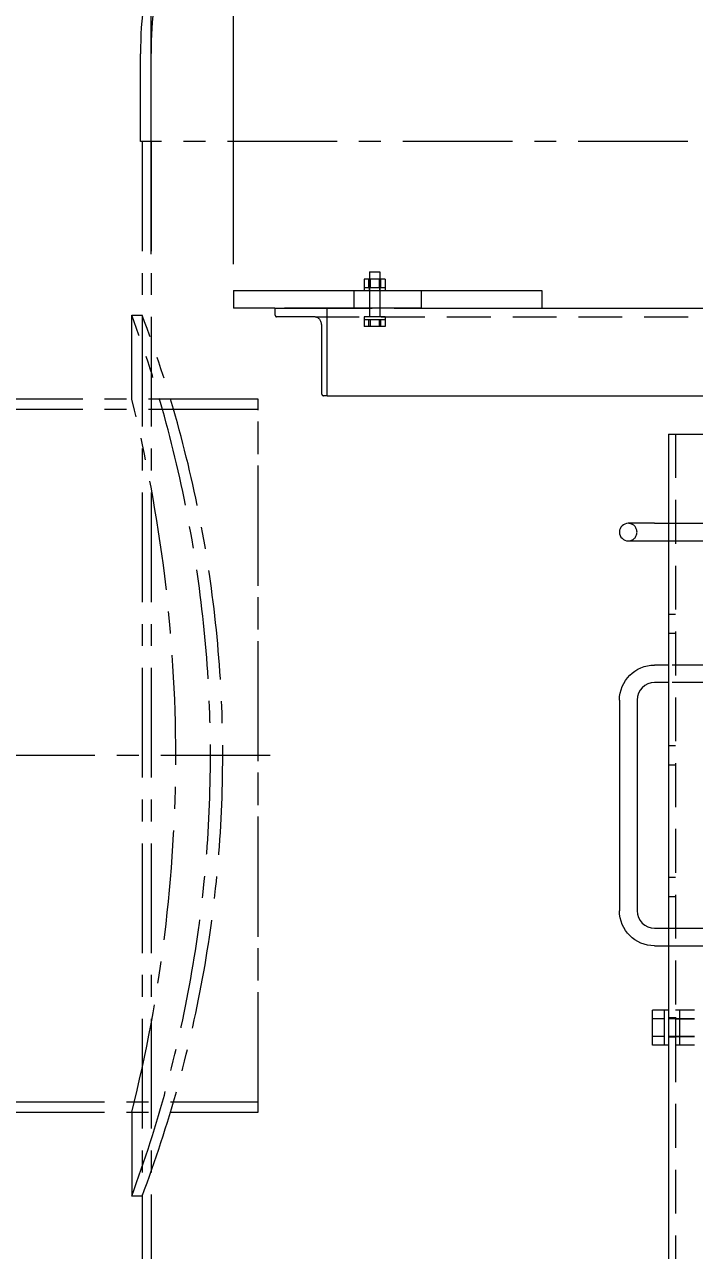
# Model space of a CAD drawing. Header units: millimetres. Extents: x -46397 to 283259, y -8690 to 23983.
# Drawn here: x 187445 to 187827, y 926 to 1625 of the extents above; entities that cross this region are included whole.
import ezdxf

# ---------------------------------------------------------------- set-up
doc = ezdxf.new("R2010")
doc.units = ezdxf.units.MM
doc.linetypes.add('CENTER', pattern=[2, 1.25, -0.25, 0.25, -0.25])
doc.linetypes.add('HIDDENX2', pattern=[0.75, 0.5, -0.25])
doc.layers.get('Defpoints').update_dxf_attribs({"lineweight": 0})
doc.layers.add('DIM', color=8, linetype='Continuous')
doc.layers.add('mDƯỜNG TÂM', color=8, linetype='CENTER', lineweight=0)
doc.styles.add('GHI CHÚ 1', font='isocp_IV25.ttf', dxfattribs={"width": 0.8})
doc.dimstyles.new('1-30SCALE', dxfattribs={"dimtxt": 75, "dimasz": 75, "dimexe": 37.5, "dimexo": 30, "dimgap": 30, "dimtad": 1, "dimtoh": 1, "dimdec": 0, "dimdsep": 46, "dimtxsty": 'GHI CHÚ 1', "dimcen": 0.09, "dimclrd": 256, "dimclre": 256, "dimclrt": 2, "dimadec": 0, "dimazin": 0, "dimtfac": 1, "dimtdec": 0, "dimtofl": 0, "dimtmove": 0, "dimatfit": 3, "dimfxl": 1, "dimlwd": 0, "dimlwe": 0, "dimarcsym": 0})

# ---------------------------------------------------------------- blocks, each defined once
blk = doc.blocks.new('A$C21b6e0ab')
at = {"color": 150, "linetype": 'Continuous', "lineweight": 0, "ltscale": 10, "extrusion": (6.89019e-16, 1, 0)}
for p, q in [((-473.26, 1880.36), (-470, 1880.36)), ((-473.26, 1880.36), (-473.26, 1876.11)), ((-470, 1880.36), (-467.26, 1880.36)), ((-467.26, 1880.36), (-467.26, 1876.11)), ((-476.22, 1876.11), (-476.22, 1871.11)), ((-472.79, 1876.11), (-476.22, 1876.11)), ((-472.79, 1876.11), (-472.79, 1871.11)), ((-466.83, 1876.11), (-472.79, 1876.11)), ((-466.83, 1876.11), (-466.83, 1871.11)), ((-464.31, 1876.11), (-466.83, 1876.11)), ((-464.31, 1876.11), (-464.31, 1871.11)), ((-550.74, 1869.61), (-550.74, 1859.61)), ((-550.74, 1869.61), (-443.66, 1869.61)), ((-469.74, 1871.11), (-476.26, 1871.11)), ((-476.26, 1871.11), (-476.26, 1869.61)), ((-464.26, 1871.11), (-469.74, 1871.11)), ((-464.26, 1871.11), (-464.26, 1869.61)), ((-443.66, 1869.61), (-374.98, 1869.61)), ((-443.66, 1869.61), (-443.66, 1859.61)), ((-374.98, 1869.61), (-374.98, 1859.61)), ((-527.09, 1859.61), (-550.74, 1859.61)), ((-527.09, 1859.62), (-497.22, 1859.62)), ((-527.09, 1859.62), (-527.09, 1856.29)), ((-497.22, 1809.62), (-497.22, 1859.62)), ((-497.22, 1859.62), (-496.6, 1859.62)), ((-443.66, 1859.61), (-496.6, 1859.61)), ((-443.66, 1859.61), (-374.98, 1859.61)), ((-374.98, 1859.62), (379.65, 1859.62)), ((-504.05, 1854.62), (-526.19, 1854.62)), ((-500.51, 1849.12), (-500.51, 1811.29)), ((-497.22, 1809.62), (-499.42, 1809.62)), ((-497.22, 1809.62), (501.89, 1809.62)), ((-302.67, 1787.82), (-302.67, 637.81)), ((-302.67, 1787.82), (-272.67, 1787.82)), ((-310.67, 1736.98), (-325.67, 1736.98)), ((-310.67, 1736.98), (-302.67, 1736.98)), ((-325.67, 1726.98), (-310.67, 1726.98)), ((-310.67, 1726.98), (-302.67, 1726.98)), ((-302.67, 1656.23), (-310.67, 1656.23)), ((-302.67, 1646.23), (-310.67, 1646.23)), ((-330.67, 1636.23), (-330.67, 1516.23)), ((-320.67, 1636.23), (-320.67, 1516.23)), ((-310.67, 1506.23), (-302.67, 1506.23)), ((-310.67, 1496.23), (-302.67, 1496.23)), ((-311.83, 1454.6), (-311.83, 1459.58)), ((-305.17, 1459.58), (-311.83, 1459.58)), ((-311.83, 1444.63), (-311.83, 1454.6)), ((-305.17, 1454.6), (-311.83, 1454.6)), ((-305.17, 1459.61), (-305.17, 1449.61)), ((-302.67, 1459.61), (-305.17, 1459.61)), ((-305.17, 1449.61), (-305.17, 1439.61)), ((-311.83, 1439.65), (-311.83, 1444.63)), ((-305.17, 1444.63), (-311.83, 1444.63)), ((-305.17, 1439.65), (-311.83, 1439.65)), ((-302.67, 1439.61), (-305.17, 1439.61))]:
    blk.add_line(p, q, dxfattribs=at)
at = {"color": 1, "linetype": 'HIDDENX2', "lineweight": 0, "ltscale": 50, "extrusion": (6.89019e-16, 1, 0)}
for p, q in [((-473.69, 1876.11), (-473.69, 1871.11)), ((-473.26, 1876.11), (-473.26, 1854.61)), ((-473.26, 1869.61), (-473.26, 1876.11)), ((-467.74, 1876.11), (-467.74, 1871.11)), ((-467.26, 1876.11), (-467.26, 1854.61)), ((-467.26, 1869.61), (-467.26, 1876.11)), ((-482.07, 1869.61), (-482.07, 1859.61)), ((-476.26, 1869.61), (-469.74, 1869.61)), ((-476.26, 1869.61), (-476.26, 1869.61)), ((-469.74, 1869.61), (-464.26, 1869.61)), ((-464.26, 1869.61), (-464.26, 1869.61)), ((-496.6, 1859.61), (-527.09, 1859.61)), ((-496.6, 1859.62), (-374.98, 1859.62)), ((-504.05, 1854.62), (-272.67, 1854.62)), ((-469.74, 1854.61), (-476.26, 1854.61)), ((-476.26, 1854.61), (-476.26, 1853.11)), ((-476.26, 1853.11), (-469.74, 1853.11)), ((-476.22, 1853.11), (-476.22, 1849.11)), ((-473.69, 1853.11), (-473.69, 1849.11)), ((-472.79, 1853.11), (-472.79, 1849.11)), ((-464.26, 1854.61), (-469.74, 1854.61)), ((-469.74, 1853.11), (-464.26, 1853.11)), ((-467.74, 1853.11), (-467.74, 1849.11)), ((-466.83, 1853.11), (-466.83, 1849.11)), ((-464.31, 1853.11), (-464.31, 1849.11)), ((-464.26, 1854.61), (-464.26, 1853.11)), ((-472.79, 1849.11), (-476.22, 1849.11)), ((-466.83, 1849.11), (-472.79, 1849.11)), ((-464.31, 1849.11), (-466.83, 1849.11)), ((-298.67, 1787.82), (-298.67, 1455.61)), ((-302.67, 1736.98), (-275.67, 1736.98)), ((-302.67, 1726.98), (-275.67, 1726.98)), ((-298.67, 1685.11), (-302.67, 1685.11)), ((-298.67, 1674.11), (-302.67, 1674.11)), ((-275.67, 1656.23), (-302.67, 1656.23)), ((-275.67, 1646.23), (-302.67, 1646.23)), ((-298.67, 1610.11), (-302.67, 1610.11)), ((-298.67, 1599.11), (-302.67, 1599.11)), ((-298.67, 1535.11), (-302.67, 1535.11)), ((-298.67, 1524.11), (-302.67, 1524.11)), ((-302.67, 1506.23), (-275.67, 1506.23)), ((-302.67, 1496.23), (-275.67, 1496.23)), ((-298.67, 1455.11), (-302.67, 1455.11)), ((-252.67, 1454.61), (-302.67, 1454.61)), ((-296.17, 1459.61), (-298.67, 1459.61)), ((-298.67, 1455.61), (-298.67, 1449.61)), ((-298.67, 1454.61), (-287.83, 1454.61)), ((-296.17, 1449.61), (-296.17, 1459.61)), ((-287.83, 1459.58), (-296.17, 1459.58)), ((-287.83, 1454.6), (-296.17, 1454.6)), ((-298.67, 1449.61), (-298.67, 1443.61)), ((-296.17, 1439.61), (-296.17, 1449.61)), ((-252.67, 1444.61), (-302.67, 1444.61)), ((-298.67, 1444.11), (-302.67, 1444.11)), ((-298.67, 1444.61), (-287.83, 1444.61)), ((-298.67, 1443.61), (-298.67, 637.81)), ((-296.17, 1439.61), (-298.67, 1439.61)), ((-287.83, 1444.63), (-296.17, 1444.63)), ((-287.83, 1439.65), (-296.17, 1439.65))]:
    blk.add_line(p, q, dxfattribs=at)
at = {"color": 150, "linetype": 'Continuous', "lineweight": 0, "ltscale": 10}
for centre, radius, start, end in [((-325.67, 1731.98), 5, 90, 180), ((-325.67, 1731.98), 5, 180, 270), ((-310.67, 1636.23), 10, 90, 180), ((-310.67, 1516.23), 10, 180, 270)]:
    blk.add_arc(centre, radius, start, end, dxfattribs=at)
at = {"color": 1, "linetype": 'HIDDENX2', "lineweight": 0, "ltscale": 50}
blk.add_arc((-325.67, 1731.98), 5, 270, 90, dxfattribs=at)
at = {"color": 150, "linetype": 'Continuous', "lineweight": 0, "ltscale": 10, "extrusion": (0, 0, -1)}
for centre, start, end in [((310.67, 1636.23), 0, 90), ((310.67, 1516.23), 270, 0)]:
    blk.add_arc(centre, 20, start, end, dxfattribs=at)
at = {"color": 150, "linetype": 'Continuous', "lineweight": 0, "ltscale": 10}
for points, knots in [([(-527.09, 1856.29), (-527.09, 1856.18), (-527.08, 1856.08), (-527.06, 1855.86), (-527.04, 1855.76), (-527, 1855.56), (-526.97, 1855.46), (-526.91, 1855.29), (-526.88, 1855.21), (-526.8, 1855.05), (-526.75, 1854.98), (-526.65, 1854.85), (-526.6, 1854.79), (-526.49, 1854.7), (-526.43, 1854.67), (-526.31, 1854.63), (-526.25, 1854.62), (-526.19, 1854.62)], [0, 0, 0, 0, 0.312638, 0.312638, 0.625276, 0.625276, 0.937914, 0.937914, 1.250551, 1.250551, 1.609957, 1.609957, 1.969363, 1.969363, 2.328769, 2.328769, 2.688175, 2.688175, 2.688175, 2.688175]), ([(-504.05, 1854.62), (-503.83, 1854.62), (-503.6, 1854.58), (-503.13, 1854.44), (-502.9, 1854.33), (-502.45, 1854.03), (-502.23, 1853.84), (-501.83, 1853.4), (-501.64, 1853.15), (-501.33, 1852.64), (-501.2, 1852.38), (-500.96, 1851.81), (-500.86, 1851.5), (-500.69, 1850.85), (-500.62, 1850.51), (-500.53, 1849.81), (-500.51, 1849.46), (-500.51, 1849.12)], [9.055106, 9.055106, 9.055106, 9.055106, 10.298051, 10.298051, 11.540995, 11.540995, 12.78394, 12.78394, 14.026884, 14.026884, 15.05543, 15.05543, 16.083976, 16.083976, 17.112521, 17.112521, 18.141067, 18.141067, 18.141067, 18.141067]), ([(-500.51, 1811.29), (-500.51, 1811.18), (-500.5, 1811.08), (-500.48, 1810.86), (-500.46, 1810.76), (-500.41, 1810.56), (-500.37, 1810.47), (-500.3, 1810.3), (-500.26, 1810.22), (-500.17, 1810.06), (-500.11, 1809.99), (-499.98, 1809.85), (-499.92, 1809.79), (-499.71, 1809.66), (-499.56, 1809.62), (-499.42, 1809.62)], [0, 0, 0, 0, 0.312011, 0.312011, 0.624021, 0.624021, 0.936032, 0.936032, 1.248043, 1.248043, 1.627769, 1.627769, 2.007495, 2.007495, 2.766948, 2.766948, 2.766948, 2.766948])]:
    blk.add_open_spline(points, degree=3, knots=knots, dxfattribs=at)
blk = doc.blocks.new('ggd')
at = {"layer": 'mDƯỜNG TÂM', "color": 8, "ltscale": 50, "extrusion": (6.89019e-16, 1, 0)}
for p, q in [((606, 1500), (-606, 1500)), ((-605, 1500), (-605, 0)), ((-600, 1500), (-600, 0))]:
    blk.add_line(p, q, dxfattribs=at)
at = {"layer": 'mDƯỜNG TÂM', "color": 8, "ltscale": 50}
for p, q in [((-611, 1353.2, 7.71), (-611, 1400.95, 7.71)), ((-611, 1400.95, 7.71), (-605.13, 1400.95, 7.71)), ((-539, 1353.2, 7.71), (-789, 1353.2, 7.71)), ((-539, 946.8, 7.71), (-539, 1353.2, 7.71)), ((-539, 1347.2, 7.71), (-789, 1347.2, 7.71)), ((-539, 952.8, 7.71), (-539, 1347.2, 7.71)), ((-532.04, 1150), (-863.44, 1150)), ((-789, 952.8, 7.71), (-539, 952.8, 7.71)), ((-789, 946.8, 7.71), (-539, 946.8, 7.71)), ((-611, 946.8, 7.71), (-611, 899.06, 7.71)), ((-611, 899.06, 7.71), (-605.13, 899.06, 7.71))]:
    blk.add_line(p, q, dxfattribs=at)
blk.add_lwpolyline([(-606, 1500), (-606, 1549.99, -0.28449), (-491.03, 1738.66, -0.238987), (491.03, 1738.66, -0.28449), (606, 1549.99), (606, 1500)], format="xyb", close=True, dxfattribs=at)
blk.add_lwpolyline([(-600, 1500), (-600, 1550.01, -0.284518), (-488.32, 1733.31, -0.238987), (488.32, 1733.31, -0.284518), (600, 1550.01), (600, 1500)], format="xyb", dxfattribs=at)
for centre, radius, start, end in [((-1290.77, 1150.01, 15.42), 724.61, 339.73688, 20.26217), ((-1267.06, 1150, 15.42), 707.9, 339.2372, 20.7628), ((-1422.81, 1150, 15.42), 836.86, 345.94734, 14.05266)]:
    blk.add_arc(centre, radius, start, end, dxfattribs=at)
blk = doc.blocks.new('*D1028')
at = {"layer": 'Defpoints', "color": 0, "transparency": 16777216}
for p in [(187564.32, 2129.07), (187517.39, 1478.91, -1.5), (187564.32, 1473.23, -1.5)]:
    blk.add_point(p, dxfattribs=at)
at = {"layer": 'DIM', "linetype": 'Continuous', "lineweight": 0, "transparency": 16777216}
for p, q in [((187540.86, 2129.07), (187540.86, 2192.99)), ((187540.86, 2192.99), (187615.16, 2192.99)), ((187517.39, 1493.91), (187517.39, 2144.07)), ((187564.32, 1488.23), (187564.32, 2144.07)), ((187482.39, 2129.07), (187447.39, 2129.07)), ((187517.39, 2129.07), (187564.32, 2129.07)), ((187599.32, 2129.07), (187634.32, 2129.07))]:
    blk.add_line(p, q, dxfattribs=at)
at = {"layer": 'DIM', "transparency": 16777216}
for points in [[(187482.39, 2134.9), (187482.39, 2123.24), (187517.39, 2129.07)], [(187599.32, 2134.9), (187599.32, 2123.24), (187564.32, 2129.07)]]:
    blk.add_solid(points, dxfattribs=at)
at = {"layer": 'DIM', "color": 2, "transparency": 16777216, "insert": (187578.01, 2228.7), "char_height": 40, "attachment_point": 5, "style": 'GHI CHÚ 1'}
blk.add_mtext('47', dxfattribs=at)
blk = doc.blocks.new('*D1029')
at = {"layer": 'Defpoints', "color": 0, "transparency": 16777216}
for p in [(188670.47, 2129.07), (187564.32, 1473.23, -1.5), (188670.47, 1473.23, -1.5)]:
    blk.add_point(p, dxfattribs=at)
at = {"layer": 'DIM', "linetype": 'Continuous', "lineweight": 0, "transparency": 16777216}
for p, q in [((187564.32, 1488.23), (187564.32, 2144.07)), ((188670.47, 1488.23), (188670.47, 2144.07)), ((187599.32, 2129.07), (188635.47, 2129.07))]:
    blk.add_line(p, q, dxfattribs=at)
at = {"layer": 'DIM', "transparency": 16777216}
for points in [[(187599.32, 2134.9), (187599.32, 2123.24), (187564.32, 2129.07)], [(188635.47, 2134.9), (188635.47, 2123.24), (188670.47, 2129.07)]]:
    blk.add_solid(points, dxfattribs=at)
at = {"layer": 'DIM', "color": 2, "transparency": 16777216, "insert": (188117.39, 2164.93), "char_height": 40, "attachment_point": 5, "style": 'GHI CHÚ 1'}
blk.add_mtext('1106', dxfattribs=at)

msp = doc.modelspace()

# ---------------------------------------------------------------- block references
for name, p in [('ggd', (188117.39, 58.23, -1.5)), ('A$C21b6e0ab', (188115.06, -396.38, -1.5))]:
    msp.add_blockref(name, p)

# ---------------------------------------------------------------- dimensions: what is measured, and where the dimension line sits
at = {"layer": 'DIM'}
for base, p1, p2, picture, middle in [((187564.32, 2129.07), (187517.39, 1478.91, -1.5), (187564.32, 1473.23, -1.5), '*D1028', (187555.86, 2228.7)), ((188670.47, 2129.07), (187564.32, 1473.23, -1.5), (188670.47, 1473.23, -1.5), '*D1029', (188117.39, 2164.93))]:
    dim = msp.add_linear_dim(base=base, p1=p1, p2=p2, dimstyle='1-30SCALE', override={"dimtxt": 40, "dimasz": 35, "dimexe": 15, "dimexo": 15, "dimgap": 15, "dimtmove": 1}, dxfattribs=at)
    dim.commit()
    dim.dimension.update_dxf_attribs({"geometry": picture, "text_midpoint": middle})

doc.saveas('drawing.dxf')
